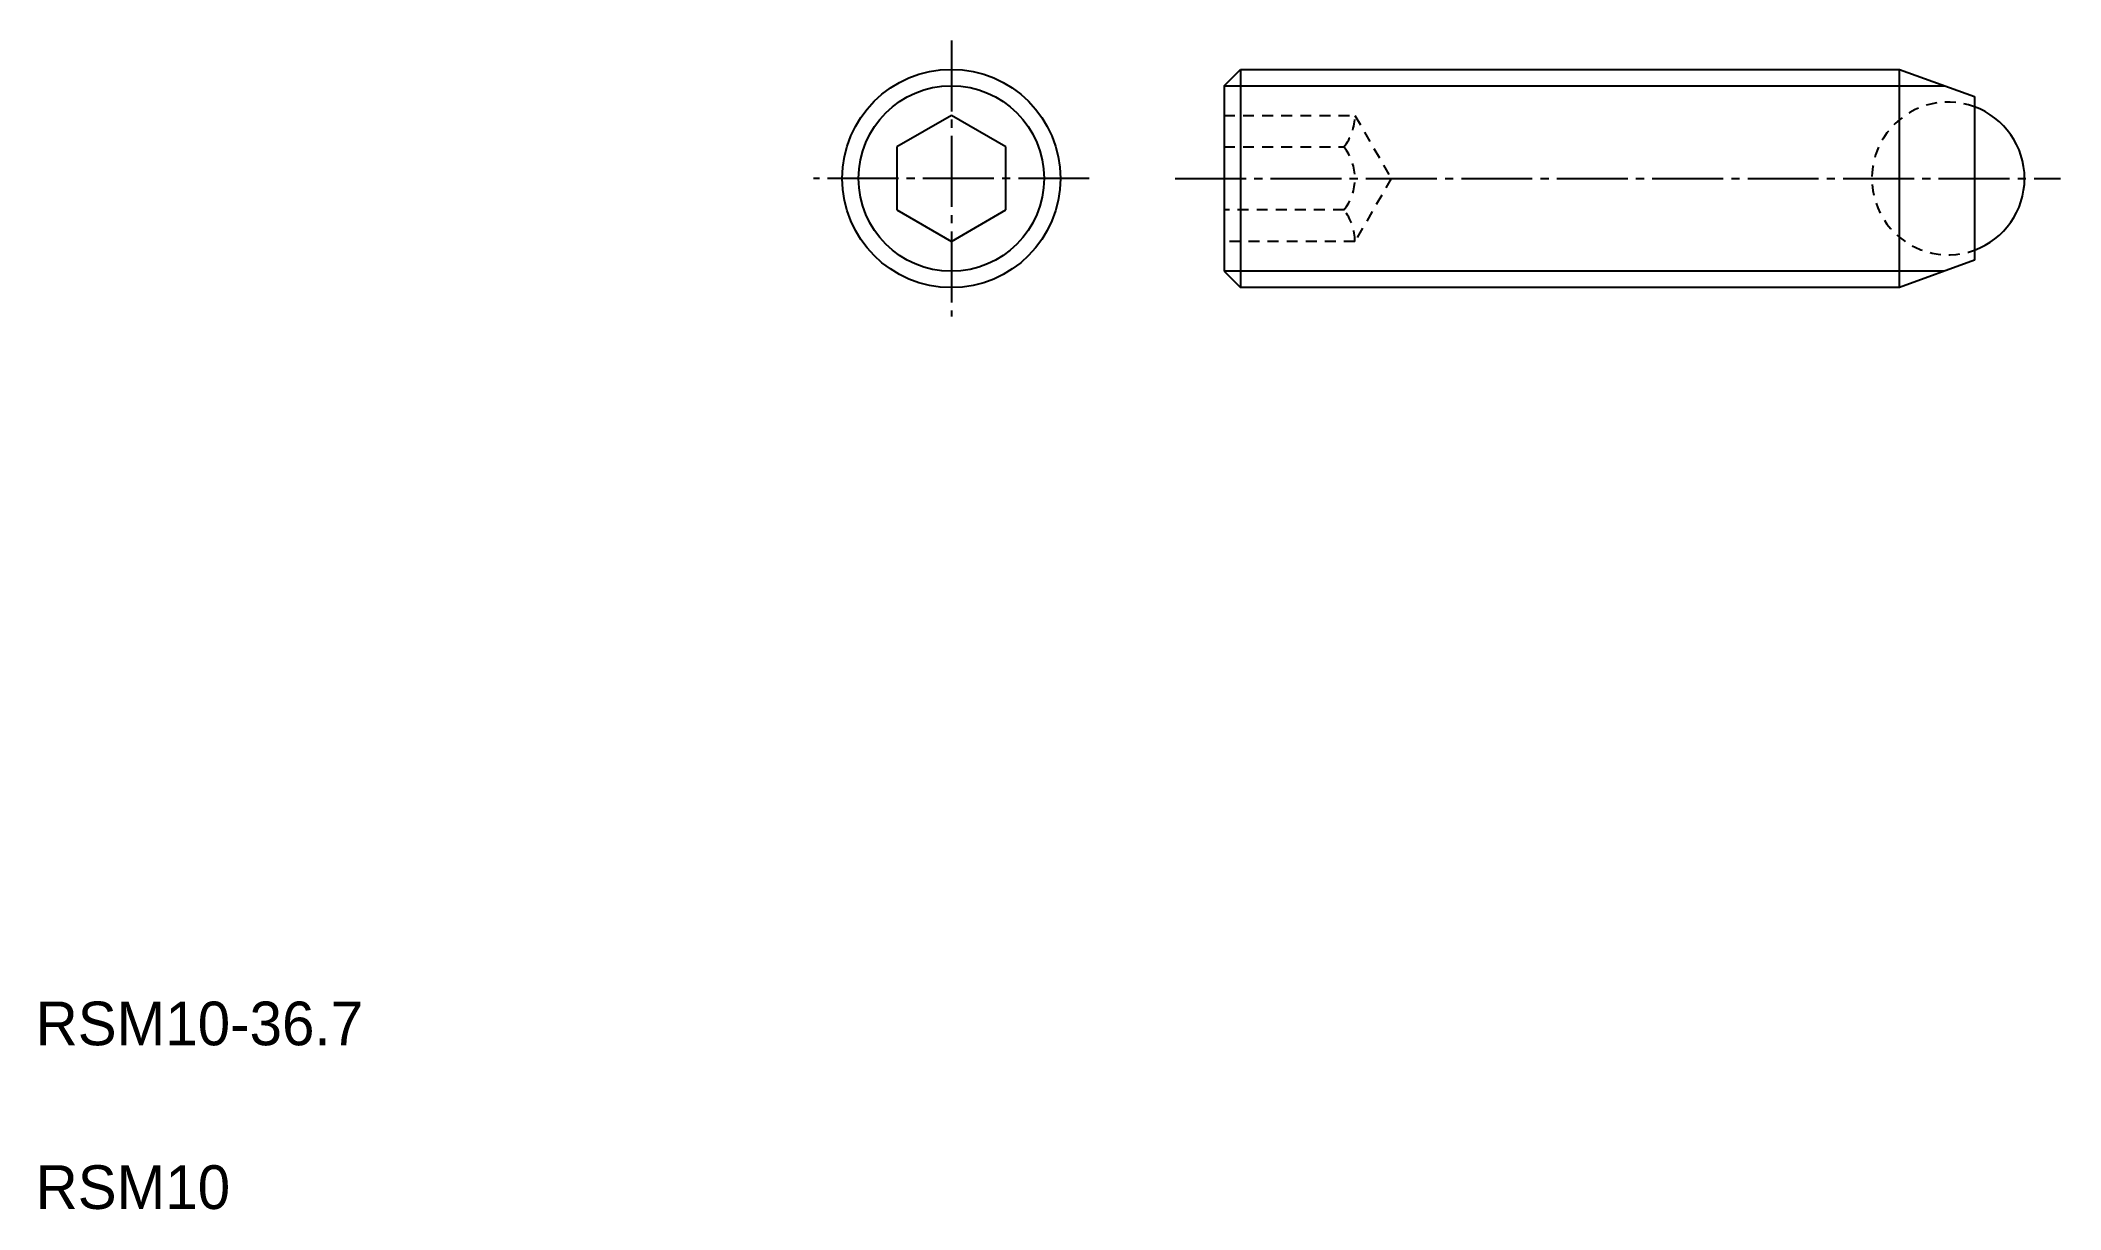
# Model space of a CAD drawing. Extents: x 5.2 to 97.8, y 5 to 58.5.
import ezdxf

# ---------------------------------------------------------------- set-up
doc = ezdxf.new("R2010")
doc.units = 0
doc.header["$LTSCALE"] = 0.25
doc.linetypes.add('CENTER', pattern=[17.5, 13, -1.5, 1.5, -1.5])
doc.linetypes.add('DASHED', pattern=[3.5, 2, -1.5])
doc.layers.get('0').update_dxf_attribs({"linetype": 'CONTINUOUS'})
doc.layers.add('CENTER', color=1, linetype='CENTER')

msp = doc.modelspace()

# ---------------------------------------------------------------- linework, layer by layer
for p, q in [((59.479, 56.464), (60.229, 57.214)), ((60.229, 57.214), (90.445, 57.214)), ((60.229, 57.214), (60.229, 47.214)), ((90.445, 47.214), (90.445, 57.214)), ((90.445, 57.214), (93.879, 55.964)), ((59.479, 56.464), (59.479, 47.964)), ((93.879, 55.964), (93.879, 48.464)), ((46.979, 55.101), (44.479, 53.657)), ((49.479, 53.657), (46.979, 55.101)), ((44.479, 53.657), (44.479, 50.771)), ((49.479, 50.771), (49.479, 53.657)), ((44.479, 50.771), (46.979, 49.327)), ((46.979, 49.327), (49.479, 50.771)), ((93.879, 48.464), (90.445, 47.214)), ((59.479, 47.964), (60.229, 47.214)), ((75.993, 47.964), (75.993, 47.964)), ((84.249, 47.964), (84.249, 47.964)), ((90.445, 47.214), (60.229, 47.214))]:
    msp.add_line(p, q)
at = {"color": 3}
for p, q in [((59.479, 56.464), (92.506, 56.464)), ((92.506, 47.964), (59.479, 47.964))]:
    msp.add_line(p, q, dxfattribs=at)
at = {"color": 3, "linetype": 'DASHED'}
for p, q in [((59.479, 55.101), (65.479, 55.101)), ((65.479, 55.101), (67.146, 52.214)), ((59.479, 53.657), (64.979, 53.657)), ((67.146, 52.214), (65.479, 49.327)), ((64.979, 50.771), (59.479, 50.771)), ((65.479, 49.327), (59.479, 49.327))]:
    msp.add_line(p, q, dxfattribs=at)
msp.add_circle((46.979, 52.214), 5)
at = {"color": 3}
msp.add_circle((46.979, 52.214), 4.25, dxfattribs=at)
at = {"color": 3, "linetype": 'DASHED'}
for centre, radius, start, end in [((92.679, 52.214), 3.5, 69.94896, 290.05104), ((63.149, 55.1), 2.33, 321.75839, 0.0284), ((63.146, 52.214), 2.333, 321.78679, 38.21321), ((63.149, 49.328), 2.33, 359.9716, 38.24161)]:
    msp.add_arc(centre, radius, start, end, dxfattribs=at)
msp.add_arc((92.679, 52.214), 3.5, 290.05104, 69.94896)
at = {"layer": 'CENTER', "color": 1, "linetype": 'CENTER'}
for p, q in [((46.979, 58.539), (46.979, 45.889)), ((53.305, 52.214), (40.654, 52.214)), ((57.238, 52.214), (97.831, 52.214))]:
    msp.add_line(p, q, dxfattribs=at)

# ---------------------------------------------------------------- texts
for s, p in [('RSM10-36.7', (5, 12.5)), ('RSM10', (5, 5))]:
    msp.add_text(s, height=2).set_placement(p)

doc.saveas('drawing.dxf')
